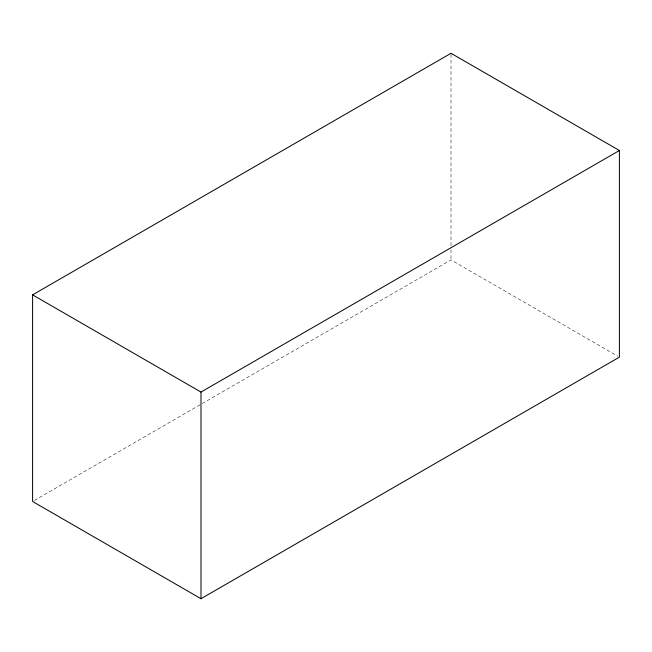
<?xml version="1.0" encoding="UTF-8"?>
<svg xmlns="http://www.w3.org/2000/svg" width="652" height="652" viewBox="0 0 652 652"><rect width="100%" height="100%" fill="white"/><g stroke="black" fill="none" stroke-linecap="round" stroke-linejoin="round"><path stroke-width="0.49" stroke-dasharray="3.26 2.44" d="M34.36 500.475L451.013 259.928L617.64 356.131M451.013 54.303L451.013 245.674M451.013 249.749L451.013 259.928"/><path stroke-width="0.98" d="M32.6 294.859L451.013 53.285L619.4 150.506L619.4 357.141L200.987 598.715L32.6 501.494L32.6 294.859L200.987 392.072L619.4 150.506M200.987 392.072L200.987 598.715"/></g></svg>
